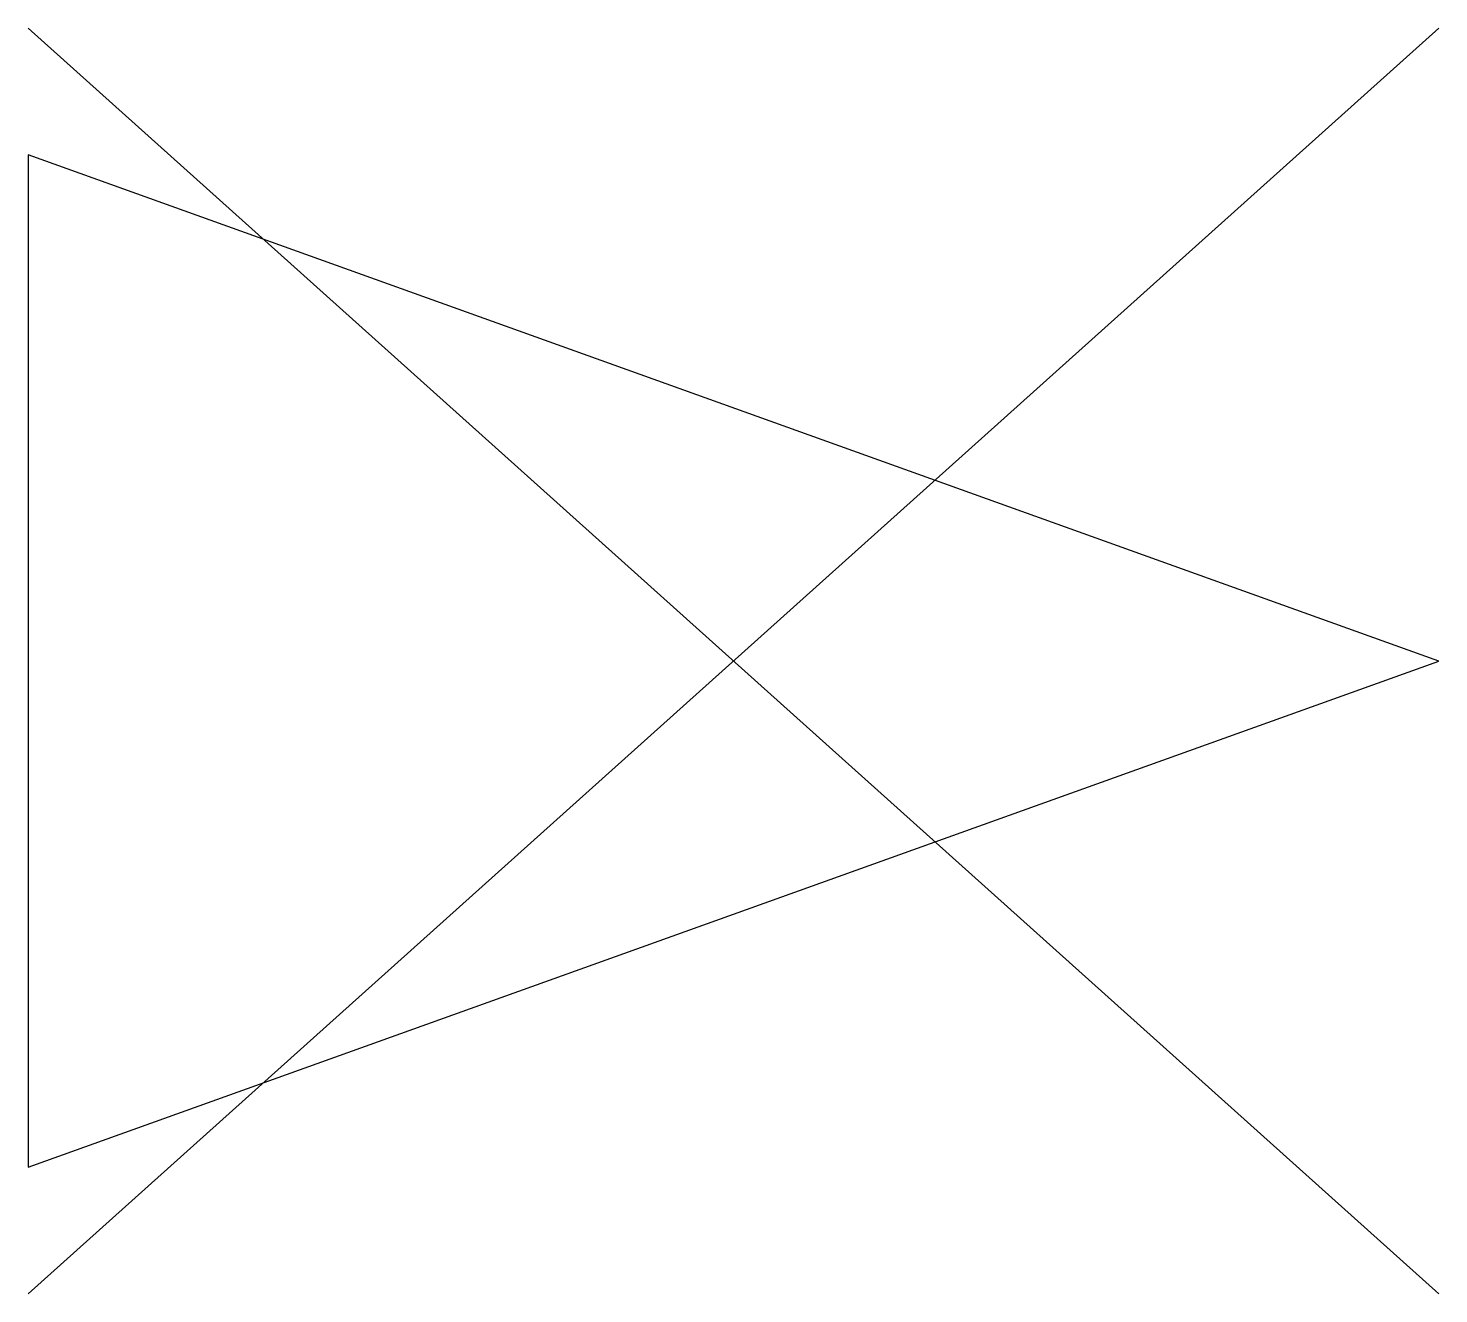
# Model space of a CAD drawing. Header units: metres. Extents: x 0 to 3.46, y -1.55 to 1.55.
import ezdxf

# ---------------------------------------------------------------- set-up
doc = ezdxf.new("R2010")
doc.units = ezdxf.units.M

msp = doc.modelspace()

# ---------------------------------------------------------------- linework, layer by layer
for p, q in [((3.461, 1.5527), (0, -1.5527)), ((0, 1.5527), (3.461, -1.5527))]:
    msp.add_line(p, q)
msp.add_lwpolyline([(3.461, 0), (0, 1.2421), (0, -1.2421)], close=True)

doc.saveas('drawing.dxf')
